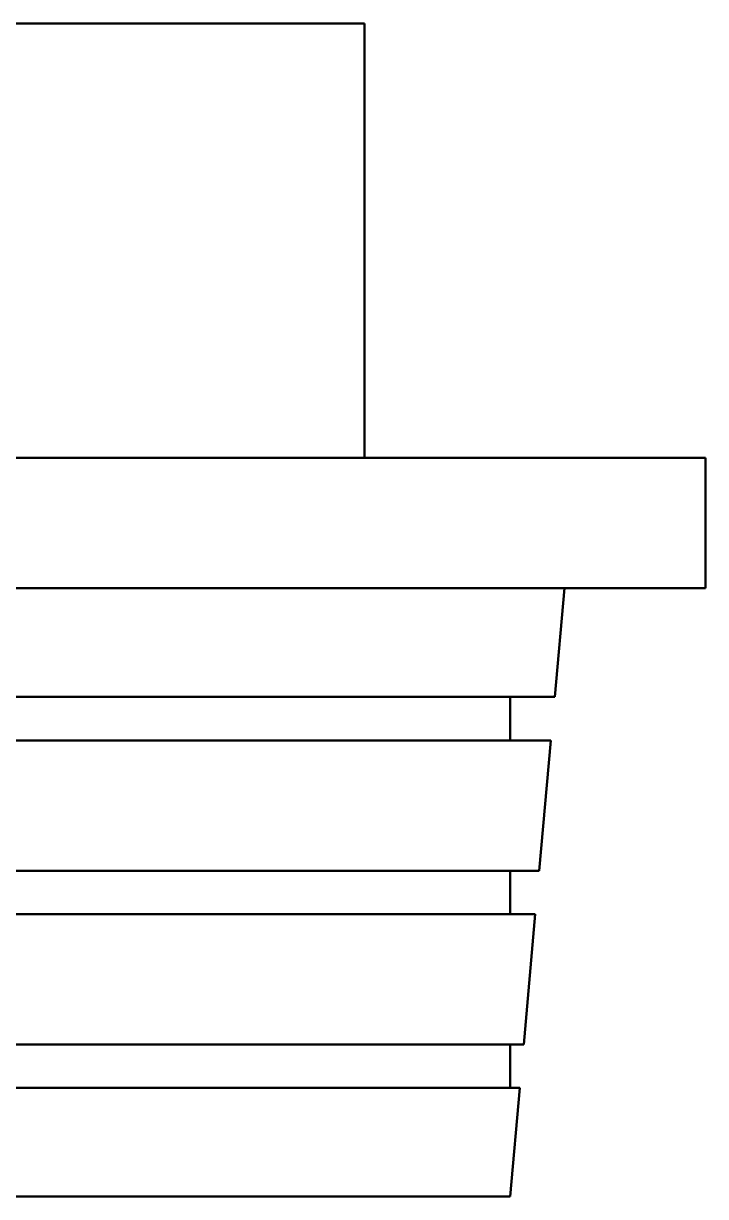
# Model space of a CAD drawing. Header units: millimetres. Extents: x 0 to 420, y 0 to 297.
# Drawn here: x 214.6 to 246, y 183.2 to 237.2 of the extents above; entities that cross this region are included whole.
import ezdxf

# ---------------------------------------------------------------- set-up
doc = ezdxf.new("R2010")
doc.units = ezdxf.units.MM
doc.linetypes.add('DASHED', pattern=[1.524, 1.27, -0.254])
doc.layers.add('OCULTA', color=8, linetype='DASHED', lineweight=25)
doc.layers.add('VISIBLE', color=7, linetype='CONTINUOUS', lineweight=50)

msp = doc.modelspace()

# ---------------------------------------------------------------- linework, layer by layer
at = {"layer": 'OCULTA'}
for p, q in [((213.999, 237.187), (215, 237.187)), ((214.182, 237.187), (215, 237.187)), ((215, 237.187), (215.818, 237.187)), ((215, 237.187), (216.001, 237.187)), ((215.818, 237.187), (216.632, 237.187)), ((216.001, 237.187), (216.997, 237.187)), ((216.632, 237.187), (217.439, 237.187)), ((216.997, 237.187), (217.985, 237.187)), ((217.439, 237.187), (218.235, 237.187)), ((217.985, 237.187), (218.96, 237.187)), ((218.235, 237.187), (219.018, 237.187)), ((219.918, 237.187), (218.96, 237.187)), ((219.018, 237.187), (219.784, 237.187)), ((219.784, 237.187), (220.529, 237.187)), ((219.918, 237.187), (220.855, 237.187)), ((220.529, 237.187), (221.25, 237.187)), ((221.767, 237.187), (220.855, 237.187)), ((221.25, 237.187), (221.945, 237.187)), ((222.65, 237.187), (221.767, 237.187)), ((221.945, 237.187), (222.61, 237.187)), ((222.61, 237.187), (223.242, 237.187)), ((222.65, 237.187), (223.5, 237.187)), ((223.242, 237.187), (223.839, 237.187)), ((224.314, 237.187), (223.5, 237.187)), ((223.839, 237.187), (224.398, 237.187)), ((225.088, 237.187), (224.314, 237.187)), ((224.398, 237.187), (224.917, 237.187)), ((224.917, 237.187), (225.393, 237.187)), ((225.088, 237.187), (225.819, 237.187)), ((225.393, 237.187), (225.825, 237.187)), ((226.503, 237.187), (225.819, 237.187)), ((225.825, 237.187), (226.211, 237.187)), ((226.211, 237.187), (226.548, 237.187)), ((226.503, 237.187), (227.138, 237.187)), ((226.548, 237.187), (226.837, 237.187)), ((226.837, 237.187), (227.074, 237.187)), ((227.074, 237.187), (227.26, 237.187)), ((227.721, 237.187), (227.138, 237.187)), ((227.26, 237.187), (227.393, 237.187)), ((227.393, 237.187), (227.473, 237.187)), ((227.473, 237.187), (227.5, 237.187)), ((228.25, 237.187), (227.721, 237.187)), ((228.25, 237.187), (228.722, 237.187)), ((229.135, 237.187), (228.722, 237.187)), ((229.488, 237.187), (229.135, 237.187)), ((229.779, 237.187), (229.488, 237.187)), ((230.006, 237.187), (229.779, 237.187)), ((230.169, 237.187), (230.006, 237.187)), ((230.267, 237.187), (230.169, 237.187)), ((230.3, 237.187), (230.267, 237.187)), ((212.973, 217.187), (215, 217.187)), ((213.999, 217.187), (215, 217.187)), ((215, 217.187), (216.001, 217.187)), ((215, 217.187), (217.027, 217.187)), ((216.001, 217.187), (216.997, 217.187)), ((216.997, 217.187), (217.985, 217.187)), ((217.027, 217.187), (219.046, 217.187)), ((217.985, 217.187), (218.96, 217.187)), ((219.918, 217.187), (218.96, 217.187)), ((219.046, 217.187), (221.048, 217.187)), ((219.918, 217.187), (220.855, 217.187)), ((221.767, 217.187), (220.855, 217.187)), ((221.048, 217.187), (223.023, 217.187)), ((222.65, 217.187), (221.767, 217.187)), ((222.65, 217.187), (223.5, 217.187)), ((223.023, 217.187), (224.965, 217.187)), ((224.314, 217.187), (223.5, 217.187)), ((225.088, 217.187), (224.314, 217.187)), ((224.965, 217.187), (226.863, 217.187)), ((225.088, 217.187), (225.819, 217.187)), ((226.503, 217.187), (225.819, 217.187)), ((226.503, 217.187), (227.138, 217.187)), ((226.863, 217.187), (228.711, 217.187)), ((227.721, 217.187), (227.138, 217.187)), ((228.25, 217.187), (227.721, 217.187)), ((228.25, 217.187), (228.722, 217.187)), ((228.711, 217.187), (230.5, 217.187)), ((229.135, 217.187), (228.722, 217.187)), ((229.488, 217.187), (229.135, 217.187)), ((229.779, 217.187), (229.488, 217.187)), ((230.006, 217.187), (229.779, 217.187)), ((230.169, 217.187), (230.006, 217.187)), ((230.267, 217.187), (230.169, 217.187)), ((230.3, 217.187), (230.267, 217.187)), ((232.223, 217.187), (230.5, 217.187)), ((233.872, 217.187), (232.223, 217.187)), ((233.872, 217.187), (235.44, 217.187)), ((236.92, 217.187), (235.44, 217.187)), ((236.92, 217.187), (238.307, 217.187)), ((239.594, 217.187), (238.307, 217.187)), ((240.776, 217.187), (239.594, 217.187)), ((241.847, 217.187), (240.776, 217.187)), ((242.803, 217.187), (241.847, 217.187)), ((243.64, 217.187), (242.803, 217.187)), ((244.355, 217.187), (243.64, 217.187)), ((244.944, 217.187), (244.355, 217.187)), ((245.404, 217.187), (244.944, 217.187)), ((245.735, 217.187), (245.404, 217.187)), ((245.934, 217.187), (245.735, 217.187)), ((246, 217.187), (245.934, 217.187)), ((212.973, 211.187), (215, 211.187)), ((213.398, 211.187), (215, 211.187)), ((215, 211.187), (216.602, 211.187)), ((215, 211.187), (217.027, 211.187)), ((216.602, 211.187), (218.198, 211.187)), ((217.027, 211.187), (219.046, 211.187)), ((218.198, 211.187), (219.78, 211.187)), ((219.046, 211.187), (221.048, 211.187)), ((219.78, 211.187), (221.341, 211.187)), ((221.048, 211.187), (223.023, 211.187)), ((222.875, 211.187), (221.341, 211.187)), ((222.875, 211.187), (224.376, 211.187)), ((223.023, 211.187), (224.965, 211.187)), ((224.376, 211.187), (225.836, 211.187)), ((224.965, 211.187), (226.863, 211.187)), ((225.836, 211.187), (227.25, 211.187)), ((226.863, 211.187), (228.711, 211.187)), ((227.25, 211.187), (228.611, 211.187)), ((229.915, 211.187), (228.611, 211.187)), ((228.711, 211.187), (230.5, 211.187)), ((229.915, 211.187), (231.154, 211.187)), ((232.223, 211.187), (230.5, 211.187)), ((232.324, 211.187), (231.154, 211.187)), ((233.872, 211.187), (232.223, 211.187)), ((232.324, 211.187), (233.42, 211.187)), ((234.437, 211.187), (233.42, 211.187)), ((233.872, 211.187), (235.44, 211.187)), ((235.371, 211.187), (234.437, 211.187)), ((236.218, 211.187), (235.371, 211.187)), ((236.92, 211.187), (235.44, 211.187)), ((236.973, 211.187), (236.218, 211.187)), ((236.92, 211.187), (238.307, 211.187)), ((237.635, 211.187), (236.973, 211.187)), ((238.2, 211.187), (237.635, 211.187)), ((238.665, 211.187), (238.2, 211.187)), ((239.594, 211.187), (238.307, 211.187)), ((239.029, 211.187), (238.665, 211.187)), ((239.29, 211.187), (239.029, 211.187)), ((239.448, 211.187), (239.29, 211.187)), ((239.5, 211.187), (239.448, 211.187)), ((240.776, 211.187), (239.594, 211.187)), ((241.847, 211.187), (240.776, 211.187)), ((242.803, 211.187), (241.847, 211.187)), ((243.64, 211.187), (242.803, 211.187)), ((244.355, 211.187), (243.64, 211.187)), ((244.944, 211.187), (244.355, 211.187)), ((245.404, 211.187), (244.944, 211.187)), ((245.735, 211.187), (245.404, 211.187)), ((245.934, 211.187), (245.735, 211.187)), ((246, 211.187), (245.934, 211.187)), ((213.427, 206.187), (215, 206.187)), ((213.561, 206.187), (215, 206.187)), ((215, 206.187), (216.439, 206.187)), ((215, 206.187), (216.573, 206.187)), ((216.439, 206.187), (217.872, 206.187)), ((216.573, 206.187), (218.14, 206.187)), ((217.872, 206.187), (219.292, 206.187)), ((218.14, 206.187), (219.693, 206.187)), ((220.694, 206.187), (219.292, 206.187)), ((221.226, 206.187), (219.693, 206.187)), ((220.694, 206.187), (222.072, 206.187)), ((221.226, 206.187), (222.732, 206.187)), ((222.072, 206.187), (223.419, 206.187)), ((222.732, 206.187), (224.205, 206.187)), ((223.419, 206.187), (224.73, 206.187)), ((224.205, 206.187), (225.639, 206.187)), ((226, 206.187), (224.73, 206.187)), ((225.639, 206.187), (227.027, 206.187)), ((226, 206.187), (227.223, 206.187)), ((228.363, 206.187), (227.027, 206.187)), ((227.223, 206.187), (228.393, 206.187)), ((229.643, 206.187), (228.363, 206.187)), ((229.506, 206.187), (228.393, 206.187)), ((229.506, 206.187), (230.556, 206.187)), ((229.643, 206.187), (230.86, 206.187)), ((231.54, 206.187), (230.556, 206.187)), ((232.008, 206.187), (230.86, 206.187)), ((232.454, 206.187), (231.54, 206.187)), ((232.008, 206.187), (233.084, 206.187)), ((233.292, 206.187), (232.454, 206.187)), ((234.083, 206.187), (233.084, 206.187)), ((234.053, 206.187), (233.292, 206.187)), ((234.053, 206.187), (234.731, 206.187)), ((234.083, 206.187), (235, 206.187)), ((235.325, 206.187), (234.731, 206.187)), ((235.831, 206.187), (235, 206.187)), ((235.832, 206.187), (235.325, 206.187)), ((236.573, 206.187), (235.831, 206.187)), ((236.25, 206.187), (235.832, 206.187)), ((236.25, 206.187), (236.577, 206.187)), ((237.223, 206.187), (236.573, 206.187)), ((236.812, 206.187), (236.577, 206.187)), ((236.953, 206.187), (236.812, 206.187)), ((237, 206.187), (236.953, 206.187)), ((237.777, 206.187), (237.223, 206.187)), ((238.234, 206.187), (237.777, 206.187)), ((238.234, 206.187), (238.591, 206.187)), ((238.848, 206.187), (238.591, 206.187)), ((239.002, 206.187), (238.848, 206.187)), ((239.054, 206.187), (239.002, 206.187)), ((213.438, 204.187), (215, 204.187)), ((213.561, 204.187), (215, 204.187)), ((215, 204.187), (216.439, 204.187)), ((215, 204.187), (216.561, 204.187)), ((216.439, 204.187), (217.872, 204.187)), ((216.561, 204.187), (218.116, 204.187)), ((217.872, 204.187), (219.292, 204.187)), ((218.116, 204.187), (219.658, 204.187)), ((220.694, 204.187), (219.292, 204.187)), ((221.179, 204.187), (219.658, 204.187)), ((220.694, 204.187), (222.072, 204.187)), ((221.179, 204.187), (222.674, 204.187)), ((222.072, 204.187), (223.419, 204.187)), ((222.674, 204.187), (224.137, 204.187)), ((223.419, 204.187), (224.73, 204.187)), ((224.137, 204.187), (225.56, 204.187)), ((226, 204.187), (224.73, 204.187)), ((225.56, 204.187), (226.937, 204.187)), ((226, 204.187), (227.223, 204.187)), ((228.264, 204.187), (226.937, 204.187)), ((227.223, 204.187), (228.393, 204.187)), ((229.534, 204.187), (228.264, 204.187)), ((229.506, 204.187), (228.393, 204.187)), ((229.506, 204.187), (230.556, 204.187)), ((229.534, 204.187), (230.742, 204.187)), ((231.54, 204.187), (230.556, 204.187)), ((231.882, 204.187), (230.742, 204.187)), ((232.454, 204.187), (231.54, 204.187)), ((231.882, 204.187), (232.95, 204.187)), ((233.292, 204.187), (232.454, 204.187)), ((233.941, 204.187), (232.95, 204.187)), ((234.053, 204.187), (233.292, 204.187)), ((233.941, 204.187), (234.851, 204.187)), ((234.053, 204.187), (234.731, 204.187)), ((235.325, 204.187), (234.731, 204.187)), ((235.676, 204.187), (234.851, 204.187)), ((235.832, 204.187), (235.325, 204.187)), ((236.413, 204.187), (235.676, 204.187)), ((236.25, 204.187), (235.832, 204.187)), ((236.25, 204.187), (236.577, 204.187)), ((237.058, 204.187), (236.413, 204.187)), ((236.812, 204.187), (236.577, 204.187)), ((236.953, 204.187), (236.812, 204.187)), ((237, 204.187), (236.953, 204.187)), ((237.608, 204.187), (237.058, 204.187)), ((238.061, 204.187), (237.608, 204.187)), ((238.061, 204.187), (238.416, 204.187)), ((238.671, 204.187), (238.416, 204.187)), ((238.824, 204.187), (238.671, 204.187)), ((238.875, 204.187), (238.824, 204.187)), ((213.474, 198.187), (215, 198.187)), ((213.561, 198.187), (215, 198.187)), ((215, 198.187), (216.439, 198.187)), ((215, 198.187), (216.526, 198.187)), ((216.439, 198.187), (217.872, 198.187)), ((218.046, 198.187), (216.526, 198.187)), ((217.872, 198.187), (219.292, 198.187)), ((218.046, 198.187), (219.553, 198.187)), ((220.694, 198.187), (219.292, 198.187)), ((219.553, 198.187), (221.041, 198.187)), ((220.694, 198.187), (222.072, 198.187)), ((222.502, 198.187), (221.041, 198.187)), ((222.072, 198.187), (223.419, 198.187)), ((222.502, 198.187), (223.932, 198.187)), ((223.419, 198.187), (224.73, 198.187)), ((225.323, 198.187), (223.932, 198.187)), ((226, 198.187), (224.73, 198.187)), ((225.323, 198.187), (226.67, 198.187)), ((226, 198.187), (227.223, 198.187)), ((226.67, 198.187), (227.967, 198.187)), ((227.223, 198.187), (228.393, 198.187)), ((229.208, 198.187), (227.967, 198.187)), ((229.506, 198.187), (228.393, 198.187)), ((230.389, 198.187), (229.208, 198.187)), ((229.506, 198.187), (230.556, 198.187)), ((230.389, 198.187), (231.503, 198.187)), ((231.54, 198.187), (230.556, 198.187)), ((232.547, 198.187), (231.503, 198.187)), ((232.454, 198.187), (231.54, 198.187)), ((233.292, 198.187), (232.454, 198.187)), ((233.516, 198.187), (232.547, 198.187)), ((234.053, 198.187), (233.292, 198.187)), ((233.516, 198.187), (234.406, 198.187)), ((234.053, 198.187), (234.731, 198.187)), ((235.212, 198.187), (234.406, 198.187)), ((235.325, 198.187), (234.731, 198.187)), ((235.932, 198.187), (235.212, 198.187)), ((235.832, 198.187), (235.325, 198.187)), ((236.25, 198.187), (235.832, 198.187)), ((236.563, 198.187), (235.932, 198.187)), ((236.25, 198.187), (236.577, 198.187)), ((237.101, 198.187), (236.563, 198.187)), ((236.812, 198.187), (236.577, 198.187)), ((236.953, 198.187), (236.812, 198.187)), ((237, 198.187), (236.953, 198.187)), ((237.544, 198.187), (237.101, 198.187)), ((237.891, 198.187), (237.544, 198.187)), ((238.14, 198.187), (237.891, 198.187)), ((238.14, 198.187), (238.289, 198.187)), ((238.339, 198.187), (238.289, 198.187)), ((213.485, 196.187), (215, 196.187)), ((213.561, 196.187), (215, 196.187)), ((215, 196.187), (216.439, 196.187)), ((215, 196.187), (216.515, 196.187)), ((216.439, 196.187), (217.872, 196.187)), ((216.515, 196.187), (218.023, 196.187)), ((217.872, 196.187), (219.292, 196.187)), ((218.023, 196.187), (219.518, 196.187)), ((220.694, 196.187), (219.292, 196.187)), ((219.518, 196.187), (220.994, 196.187)), ((220.694, 196.187), (222.072, 196.187)), ((222.445, 196.187), (220.994, 196.187)), ((222.072, 196.187), (223.419, 196.187)), ((222.445, 196.187), (223.863, 196.187)), ((223.419, 196.187), (224.73, 196.187)), ((225.244, 196.187), (223.863, 196.187)), ((226, 196.187), (224.73, 196.187)), ((226.58, 196.187), (225.244, 196.187)), ((226, 196.187), (227.223, 196.187)), ((227.867, 196.187), (226.58, 196.187)), ((227.223, 196.187), (228.393, 196.187)), ((227.867, 196.187), (229.099, 196.187)), ((229.506, 196.187), (228.393, 196.187)), ((230.271, 196.187), (229.099, 196.187)), ((229.506, 196.187), (230.556, 196.187)), ((230.271, 196.187), (231.377, 196.187)), ((231.54, 196.187), (230.556, 196.187)), ((232.413, 196.187), (231.377, 196.187)), ((232.454, 196.187), (231.54, 196.187)), ((232.413, 196.187), (233.375, 196.187)), ((233.292, 196.187), (232.454, 196.187)), ((234.053, 196.187), (233.292, 196.187)), ((234.257, 196.187), (233.375, 196.187)), ((234.053, 196.187), (234.731, 196.187)), ((235.058, 196.187), (234.257, 196.187)), ((235.325, 196.187), (234.731, 196.187)), ((235.772, 196.187), (235.058, 196.187)), ((235.832, 196.187), (235.325, 196.187)), ((236.398, 196.187), (235.772, 196.187)), ((236.25, 196.187), (235.832, 196.187)), ((236.25, 196.187), (236.577, 196.187)), ((236.932, 196.187), (236.398, 196.187)), ((236.812, 196.187), (236.577, 196.187)), ((236.953, 196.187), (236.812, 196.187)), ((237.372, 196.187), (236.932, 196.187)), ((237, 196.187), (236.953, 196.187)), ((237.716, 196.187), (237.372, 196.187)), ((237.963, 196.187), (237.716, 196.187)), ((238.111, 196.187), (237.963, 196.187)), ((238.161, 196.187), (238.111, 196.187)), ((213.52, 190.187), (215, 190.187)), ((213.561, 190.187), (215, 190.187)), ((215, 190.187), (216.439, 190.187)), ((215, 190.187), (216.48, 190.187)), ((216.439, 190.187), (217.872, 190.187)), ((216.48, 190.187), (217.953, 190.187)), ((217.872, 190.187), (219.292, 190.187)), ((217.953, 190.187), (219.414, 190.187)), ((220.694, 190.187), (219.292, 190.187)), ((219.414, 190.187), (220.856, 190.187)), ((220.694, 190.187), (222.072, 190.187)), ((220.856, 190.187), (222.273, 190.187)), ((222.072, 190.187), (223.419, 190.187)), ((222.273, 190.187), (223.658, 190.187)), ((223.419, 190.187), (224.73, 190.187)), ((223.658, 190.187), (225.007, 190.187)), ((226, 190.187), (224.73, 190.187)), ((225.007, 190.187), (226.312, 190.187)), ((226, 190.187), (227.223, 190.187)), ((227.57, 190.187), (226.312, 190.187)), ((227.223, 190.187), (228.393, 190.187)), ((227.57, 190.187), (228.773, 190.187)), ((229.506, 190.187), (228.393, 190.187)), ((229.918, 190.187), (228.773, 190.187)), ((229.506, 190.187), (230.556, 190.187)), ((229.918, 190.187), (230.998, 190.187)), ((231.54, 190.187), (230.556, 190.187)), ((232.01, 190.187), (230.998, 190.187)), ((232.454, 190.187), (231.54, 190.187)), ((232.01, 190.187), (232.95, 190.187)), ((233.292, 190.187), (232.454, 190.187)), ((233.812, 190.187), (232.95, 190.187)), ((234.053, 190.187), (233.292, 190.187)), ((234.594, 190.187), (233.812, 190.187)), ((234.053, 190.187), (234.731, 190.187)), ((235.292, 190.187), (234.594, 190.187)), ((235.325, 190.187), (234.731, 190.187)), ((235.903, 190.187), (235.292, 190.187)), ((235.832, 190.187), (235.325, 190.187)), ((236.25, 190.187), (235.832, 190.187)), ((236.424, 190.187), (235.903, 190.187)), ((236.25, 190.187), (236.577, 190.187)), ((236.854, 190.187), (236.424, 190.187)), ((236.812, 190.187), (236.577, 190.187)), ((236.953, 190.187), (236.812, 190.187)), ((237.19, 190.187), (236.854, 190.187)), ((237, 190.187), (236.953, 190.187)), ((237.431, 190.187), (237.19, 190.187)), ((237.577, 190.187), (237.431, 190.187)), ((237.625, 190.187), (237.577, 190.187)), ((213.532, 188.187), (215, 188.187)), ((213.561, 188.187), (215, 188.187)), ((215, 188.187), (216.439, 188.187)), ((215, 188.187), (216.468, 188.187)), ((216.439, 188.187), (217.872, 188.187)), ((216.468, 188.187), (217.93, 188.187)), ((217.872, 188.187), (219.292, 188.187)), ((217.93, 188.187), (219.379, 188.187)), ((220.694, 188.187), (219.292, 188.187)), ((219.379, 188.187), (220.81, 188.187)), ((220.694, 188.187), (222.072, 188.187)), ((222.215, 188.187), (220.81, 188.187)), ((222.072, 188.187), (223.419, 188.187)), ((222.215, 188.187), (223.59, 188.187)), ((223.419, 188.187), (224.73, 188.187)), ((223.59, 188.187), (224.928, 188.187)), ((226, 188.187), (224.73, 188.187)), ((224.928, 188.187), (226.223, 188.187)), ((226, 188.187), (227.223, 188.187)), ((227.471, 188.187), (226.223, 188.187)), ((227.223, 188.187), (228.393, 188.187)), ((227.471, 188.187), (228.665, 188.187)), ((229.506, 188.187), (228.393, 188.187)), ((229.8, 188.187), (228.665, 188.187)), ((229.506, 188.187), (230.556, 188.187)), ((229.8, 188.187), (230.872, 188.187)), ((231.54, 188.187), (230.556, 188.187)), ((231.876, 188.187), (230.872, 188.187)), ((232.454, 188.187), (231.54, 188.187)), ((231.876, 188.187), (232.808, 188.187)), ((233.292, 188.187), (232.454, 188.187)), ((233.664, 188.187), (232.808, 188.187)), ((234.053, 188.187), (233.292, 188.187)), ((234.439, 188.187), (233.664, 188.187)), ((234.053, 188.187), (234.731, 188.187)), ((235.132, 188.187), (234.439, 188.187)), ((235.325, 188.187), (234.731, 188.187)), ((235.738, 188.187), (235.132, 188.187)), ((235.832, 188.187), (235.325, 188.187)), ((236.255, 188.187), (235.738, 188.187)), ((236.25, 188.187), (235.832, 188.187)), ((236.25, 188.187), (236.577, 188.187)), ((236.682, 188.187), (236.255, 188.187)), ((236.812, 188.187), (236.577, 188.187)), ((237.015, 188.187), (236.682, 188.187)), ((236.953, 188.187), (236.812, 188.187)), ((237, 188.187), (236.953, 188.187)), ((237.254, 188.187), (237.015, 188.187)), ((237.398, 188.187), (237.254, 188.187)), ((237.446, 188.187), (237.398, 188.187)), ((213.561, 183.187), (215, 183.187)), ((214.182, 183.187), (215, 183.187)), ((215, 183.187), (215.818, 183.187)), ((215, 183.187), (216.439, 183.187)), ((215.818, 183.187), (216.632, 183.187)), ((216.439, 183.187), (217.872, 183.187)), ((216.632, 183.187), (217.439, 183.187)), ((217.439, 183.187), (218.235, 183.187)), ((217.872, 183.187), (219.292, 183.187)), ((218.235, 183.187), (219.018, 183.187)), ((219.018, 183.187), (219.784, 183.187)), ((220.694, 183.187), (219.292, 183.187)), ((219.784, 183.187), (220.529, 183.187)), ((220.529, 183.187), (221.25, 183.187)), ((220.694, 183.187), (222.072, 183.187)), ((221.25, 183.187), (221.945, 183.187)), ((221.945, 183.187), (222.61, 183.187)), ((222.072, 183.187), (223.419, 183.187)), ((222.61, 183.187), (223.242, 183.187)), ((223.242, 183.187), (223.839, 183.187)), ((223.419, 183.187), (224.73, 183.187)), ((223.839, 183.187), (224.398, 183.187)), ((224.398, 183.187), (224.917, 183.187)), ((226, 183.187), (224.73, 183.187)), ((224.917, 183.187), (225.393, 183.187)), ((225.393, 183.187), (225.825, 183.187)), ((225.825, 183.187), (226.211, 183.187)), ((226, 183.187), (227.223, 183.187)), ((226.211, 183.187), (226.548, 183.187)), ((226.548, 183.187), (226.837, 183.187)), ((226.837, 183.187), (227.074, 183.187)), ((227.074, 183.187), (227.26, 183.187)), ((227.223, 183.187), (228.393, 183.187)), ((227.26, 183.187), (227.393, 183.187)), ((227.393, 183.187), (227.473, 183.187)), ((227.473, 183.187), (227.5, 183.187)), ((229.506, 183.187), (228.393, 183.187)), ((229.506, 183.187), (230.556, 183.187)), ((231.54, 183.187), (230.556, 183.187)), ((232.454, 183.187), (231.54, 183.187)), ((233.292, 183.187), (232.454, 183.187)), ((234.053, 183.187), (233.292, 183.187)), ((234.053, 183.187), (234.731, 183.187)), ((235.325, 183.187), (234.731, 183.187)), ((235.832, 183.187), (235.325, 183.187)), ((236.25, 183.187), (235.832, 183.187)), ((236.25, 183.187), (236.577, 183.187)), ((236.812, 183.187), (236.577, 183.187)), ((236.953, 183.187), (236.812, 183.187)), ((237, 183.187), (236.953, 183.187))]:
    msp.add_line(p, q, dxfattribs=at)
at = {"layer": 'VISIBLE'}
for p, q in [((199.7, 237.187), (230.3, 237.187)), ((213.999, 237.187), (215, 237.187)), ((214.182, 237.187), (215, 237.187)), ((215, 237.187), (216.001, 237.187)), ((215, 237.187), (215.818, 237.187)), ((215.818, 237.187), (216.632, 237.187)), ((216.001, 237.187), (216.997, 237.187)), ((216.632, 237.187), (217.439, 237.187)), ((216.997, 237.187), (217.985, 237.187)), ((217.439, 237.187), (218.235, 237.187)), ((217.985, 237.187), (218.96, 237.187)), ((218.235, 237.187), (219.018, 237.187)), ((218.96, 237.187), (219.918, 237.187)), ((219.784, 237.187), (219.018, 237.187)), ((219.784, 237.187), (220.529, 237.187)), ((219.918, 237.187), (220.855, 237.187)), ((220.529, 237.187), (221.25, 237.187)), ((220.855, 237.187), (221.767, 237.187)), ((221.945, 237.187), (221.25, 237.187)), ((221.767, 237.187), (222.65, 237.187)), ((222.61, 237.187), (221.945, 237.187)), ((222.61, 237.187), (223.242, 237.187)), ((222.65, 237.187), (223.5, 237.187)), ((223.242, 237.187), (223.839, 237.187)), ((223.5, 237.187), (224.314, 237.187)), ((224.398, 237.187), (223.839, 237.187)), ((224.314, 237.187), (225.088, 237.187)), ((224.917, 237.187), (224.398, 237.187)), ((225.393, 237.187), (224.917, 237.187)), ((225.088, 237.187), (225.819, 237.187)), ((225.825, 237.187), (225.393, 237.187)), ((225.819, 237.187), (226.503, 237.187)), ((226.211, 237.187), (225.825, 237.187)), ((226.548, 237.187), (226.211, 237.187)), ((226.503, 237.187), (227.138, 237.187)), ((226.548, 237.187), (226.837, 237.187)), ((227.074, 237.187), (226.837, 237.187)), ((227.26, 237.187), (227.074, 237.187)), ((227.138, 237.187), (227.721, 237.187)), ((227.393, 237.187), (227.26, 237.187)), ((227.473, 237.187), (227.393, 237.187)), ((227.5, 237.187), (227.473, 237.187)), ((227.721, 237.187), (228.25, 237.187)), ((228.25, 237.187), (228.722, 237.187)), ((228.722, 237.187), (229.135, 237.187)), ((229.135, 237.187), (229.488, 237.187)), ((229.488, 237.187), (229.779, 237.187)), ((229.779, 237.187), (230.006, 237.187)), ((230.006, 237.187), (230.169, 237.187)), ((230.169, 237.187), (230.267, 237.187)), ((230.267, 237.187), (230.3, 237.187)), ((230.3, 237.187), (230.3, 237.187)), ((230.3, 237.187), (230.3, 237.187)), ((230.3, 237.187), (230.3, 217.187)), ((212.973, 217.187), (215, 217.187)), ((213.999, 217.187), (215, 217.187)), ((215, 217.187), (217.027, 217.187)), ((215, 217.187), (216.001, 217.187)), ((216.001, 217.187), (216.997, 217.187)), ((216.997, 217.187), (217.985, 217.187)), ((217.027, 217.187), (219.046, 217.187)), ((217.985, 217.187), (218.96, 217.187)), ((218.96, 217.187), (219.918, 217.187)), ((219.046, 217.187), (221.048, 217.187)), ((219.918, 217.187), (220.855, 217.187)), ((220.855, 217.187), (221.767, 217.187)), ((221.048, 217.187), (223.023, 217.187)), ((221.767, 217.187), (222.65, 217.187)), ((222.65, 217.187), (223.5, 217.187)), ((223.023, 217.187), (224.965, 217.187)), ((223.5, 217.187), (224.314, 217.187)), ((224.314, 217.187), (225.088, 217.187)), ((224.965, 217.187), (226.863, 217.187)), ((225.088, 217.187), (225.819, 217.187)), ((225.819, 217.187), (226.503, 217.187)), ((226.503, 217.187), (227.138, 217.187)), ((226.863, 217.187), (228.711, 217.187)), ((227.138, 217.187), (227.721, 217.187)), ((227.721, 217.187), (228.25, 217.187)), ((228.25, 217.187), (228.722, 217.187)), ((228.711, 217.187), (230.5, 217.187)), ((228.722, 217.187), (229.135, 217.187)), ((229.135, 217.187), (229.488, 217.187)), ((229.488, 217.187), (229.779, 217.187)), ((229.779, 217.187), (230.006, 217.187)), ((230.006, 217.187), (230.169, 217.187)), ((230.169, 217.187), (230.267, 217.187)), ((230.267, 217.187), (230.3, 217.187)), ((230.3, 217.187), (230.3, 217.187)), ((230.3, 217.187), (230.3, 217.187)), ((230.3, 217.187), (230.3, 217.187)), ((230.3, 217.187), (230.3, 217.187)), ((230.3, 217.187), (230.3, 217.187)), ((230.3, 217.187), (230.3, 217.187)), ((230.3, 217.187), (230.3, 217.187)), ((230.3, 217.187), (230.3, 217.187)), ((230.3, 217.187), (230.3, 217.187)), ((230.3, 217.187), (230.3, 217.187)), ((230.3, 217.187), (230.3, 217.187)), ((230.3, 217.187), (230.3, 217.187)), ((230.3, 217.187), (230.3, 217.187)), ((230.3, 217.187), (230.3, 217.187)), ((230.3, 217.187), (230.3, 217.187)), ((230.3, 217.187), (230.3, 217.187)), ((230.3, 217.187), (246, 217.187)), ((230.5, 217.187), (232.223, 217.187)), ((232.223, 217.187), (233.872, 217.187)), ((233.872, 217.187), (235.44, 217.187)), ((235.44, 217.187), (236.92, 217.187)), ((236.92, 217.187), (238.307, 217.187)), ((238.307, 217.187), (239.594, 217.187)), ((239.594, 217.187), (240.776, 217.187)), ((240.776, 217.187), (241.847, 217.187)), ((241.847, 217.187), (242.803, 217.187)), ((242.803, 217.187), (243.64, 217.187)), ((243.64, 217.187), (244.355, 217.187)), ((244.355, 217.187), (244.944, 217.187)), ((244.944, 217.187), (245.404, 217.187)), ((245.404, 217.187), (245.735, 217.187)), ((245.735, 217.187), (245.934, 217.187)), ((245.934, 217.187), (246, 217.187)), ((246, 217.187), (246, 217.187)), ((246, 217.187), (246, 217.187)), ((246, 217.187), (246, 211.187)), ((212.973, 211.187), (215, 211.187)), ((213.398, 211.187), (215, 211.187)), ((215, 211.187), (217.027, 211.187)), ((215, 211.187), (216.602, 211.187)), ((216.602, 211.187), (218.198, 211.187)), ((217.027, 211.187), (219.046, 211.187)), ((218.198, 211.187), (219.78, 211.187)), ((219.046, 211.187), (221.048, 211.187)), ((219.78, 211.187), (221.341, 211.187)), ((221.048, 211.187), (223.023, 211.187)), ((221.341, 211.187), (222.875, 211.187)), ((222.875, 211.187), (224.376, 211.187)), ((223.023, 211.187), (224.965, 211.187)), ((224.376, 211.187), (225.836, 211.187)), ((224.965, 211.187), (226.863, 211.187)), ((225.836, 211.187), (227.25, 211.187)), ((226.863, 211.187), (228.711, 211.187)), ((227.25, 211.187), (228.611, 211.187)), ((228.611, 211.187), (229.915, 211.187)), ((228.711, 211.187), (230.5, 211.187)), ((229.915, 211.187), (231.154, 211.187)), ((230.5, 211.187), (232.223, 211.187)), ((231.154, 211.187), (232.324, 211.187)), ((232.223, 211.187), (233.872, 211.187)), ((232.324, 211.187), (233.42, 211.187)), ((233.42, 211.187), (234.437, 211.187)), ((233.872, 211.187), (235.44, 211.187)), ((234.437, 211.187), (235.371, 211.187)), ((235.371, 211.187), (236.218, 211.187)), ((235.44, 211.187), (236.92, 211.187)), ((236.218, 211.187), (236.973, 211.187)), ((236.92, 211.187), (238.307, 211.187)), ((236.973, 211.187), (237.635, 211.187)), ((237.635, 211.187), (238.2, 211.187)), ((238.2, 211.187), (238.665, 211.187)), ((238.307, 211.187), (239.594, 211.187)), ((238.665, 211.187), (239.029, 211.187)), ((239.029, 211.187), (239.29, 211.187)), ((239.5, 211.187), (239.054, 206.187)), ((239.29, 211.187), (239.448, 211.187)), ((239.448, 211.187), (239.5, 211.187)), ((246, 211.187), (239.5, 211.187)), ((239.5, 211.187), (239.5, 211.187)), ((239.5, 211.187), (239.5, 211.187)), ((239.5, 211.187), (239.5, 211.187)), ((239.5, 211.187), (239.5, 211.187)), ((239.5, 211.187), (239.5, 211.187)), ((239.5, 211.187), (239.5, 211.187)), ((239.5, 211.187), (239.5, 211.187)), ((239.5, 211.187), (239.5, 211.187)), ((239.5, 211.187), (239.5, 211.187)), ((239.5, 211.187), (239.5, 211.187)), ((239.5, 211.187), (239.5, 211.187)), ((239.5, 211.187), (239.5, 211.187)), ((239.5, 211.187), (239.5, 211.187)), ((239.5, 211.187), (239.5, 211.187)), ((239.5, 211.187), (239.5, 211.187)), ((239.594, 211.187), (240.776, 211.187)), ((240.776, 211.187), (241.847, 211.187)), ((241.847, 211.187), (242.803, 211.187)), ((242.803, 211.187), (243.64, 211.187)), ((243.64, 211.187), (244.355, 211.187)), ((244.355, 211.187), (244.944, 211.187)), ((244.944, 211.187), (245.404, 211.187)), ((245.404, 211.187), (245.735, 211.187)), ((245.735, 211.187), (245.934, 211.187)), ((245.934, 211.187), (246, 211.187)), ((246, 211.187), (246, 211.187)), ((246, 211.187), (246, 211.187)), ((213.427, 206.187), (215, 206.187)), ((213.561, 206.187), (215, 206.187)), ((215, 206.187), (216.573, 206.187)), ((215, 206.187), (216.439, 206.187)), ((216.439, 206.187), (217.872, 206.187)), ((216.573, 206.187), (218.14, 206.187)), ((217.872, 206.187), (219.292, 206.187)), ((218.14, 206.187), (219.693, 206.187)), ((219.292, 206.187), (220.694, 206.187)), ((219.693, 206.187), (221.226, 206.187)), ((220.694, 206.187), (222.072, 206.187)), ((221.226, 206.187), (222.732, 206.187)), ((222.072, 206.187), (223.419, 206.187)), ((222.732, 206.187), (224.205, 206.187)), ((223.419, 206.187), (224.73, 206.187)), ((224.205, 206.187), (225.639, 206.187)), ((224.73, 206.187), (226, 206.187)), ((225.639, 206.187), (227.027, 206.187)), ((226, 206.187), (227.223, 206.187)), ((227.027, 206.187), (228.363, 206.187)), ((227.223, 206.187), (228.393, 206.187)), ((228.363, 206.187), (229.643, 206.187)), ((228.393, 206.187), (229.506, 206.187)), ((229.506, 206.187), (230.556, 206.187)), ((229.643, 206.187), (230.86, 206.187)), ((230.556, 206.187), (231.54, 206.187)), ((230.86, 206.187), (232.008, 206.187)), ((231.54, 206.187), (232.454, 206.187)), ((232.008, 206.187), (233.084, 206.187)), ((232.454, 206.187), (233.292, 206.187)), ((233.084, 206.187), (234.083, 206.187)), ((233.292, 206.187), (234.053, 206.187)), ((234.053, 206.187), (234.731, 206.187)), ((234.083, 206.187), (235, 206.187)), ((234.731, 206.187), (235.325, 206.187)), ((235, 206.187), (235.831, 206.187)), ((235.325, 206.187), (235.832, 206.187)), ((235.831, 206.187), (236.573, 206.187)), ((235.832, 206.187), (236.25, 206.187)), ((236.25, 206.187), (236.577, 206.187)), ((236.573, 206.187), (237.223, 206.187)), ((236.577, 206.187), (236.812, 206.187)), ((236.812, 206.187), (236.953, 206.187)), ((236.953, 206.187), (237, 206.187)), ((239.054, 206.187), (237, 206.187)), ((237, 206.187), (237, 206.187)), ((237, 206.187), (237, 206.187)), ((237, 206.187), (237, 206.187)), ((237, 206.187), (237, 206.187)), ((237, 206.187), (237, 206.187)), ((237, 206.187), (237, 206.187)), ((237, 206.187), (237, 206.187)), ((237, 206.187), (237, 206.187)), ((237, 206.187), (237, 206.187)), ((237, 206.187), (237, 206.187)), ((237, 206.187), (237, 206.187)), ((237, 206.187), (237, 206.187)), ((237, 206.187), (237, 206.187)), ((237, 206.187), (237, 206.187)), ((237, 206.187), (237, 206.187)), ((237, 206.187), (237, 206.187)), ((237, 206.187), (237, 204.187)), ((237.223, 206.187), (237.777, 206.187)), ((237.777, 206.187), (238.234, 206.187)), ((238.234, 206.187), (238.591, 206.187)), ((238.591, 206.187), (238.848, 206.187)), ((238.848, 206.187), (239.002, 206.187)), ((239.002, 206.187), (239.054, 206.187)), ((239.054, 206.187), (239.054, 206.187)), ((239.054, 206.187), (239.054, 206.187)), ((213.438, 204.187), (215, 204.187)), ((213.561, 204.187), (215, 204.187)), ((215, 204.187), (216.561, 204.187)), ((215, 204.187), (216.439, 204.187)), ((216.439, 204.187), (217.872, 204.187)), ((216.561, 204.187), (218.116, 204.187)), ((217.872, 204.187), (219.292, 204.187)), ((218.116, 204.187), (219.658, 204.187)), ((219.292, 204.187), (220.694, 204.187)), ((219.658, 204.187), (221.179, 204.187)), ((220.694, 204.187), (222.072, 204.187)), ((221.179, 204.187), (222.674, 204.187)), ((222.072, 204.187), (223.419, 204.187)), ((222.674, 204.187), (224.137, 204.187)), ((223.419, 204.187), (224.73, 204.187)), ((224.137, 204.187), (225.56, 204.187)), ((224.73, 204.187), (226, 204.187)), ((225.56, 204.187), (226.937, 204.187)), ((226, 204.187), (227.223, 204.187)), ((226.937, 204.187), (228.264, 204.187)), ((227.223, 204.187), (228.393, 204.187)), ((228.264, 204.187), (229.534, 204.187)), ((228.393, 204.187), (229.506, 204.187)), ((229.506, 204.187), (230.556, 204.187)), ((229.534, 204.187), (230.742, 204.187)), ((230.556, 204.187), (231.54, 204.187)), ((230.742, 204.187), (231.882, 204.187)), ((231.54, 204.187), (232.454, 204.187)), ((231.882, 204.187), (232.95, 204.187)), ((232.454, 204.187), (233.292, 204.187)), ((232.95, 204.187), (233.941, 204.187)), ((233.292, 204.187), (234.053, 204.187)), ((233.941, 204.187), (234.851, 204.187)), ((234.053, 204.187), (234.731, 204.187)), ((234.731, 204.187), (235.325, 204.187)), ((234.851, 204.187), (235.676, 204.187)), ((235.325, 204.187), (235.832, 204.187)), ((235.676, 204.187), (236.413, 204.187)), ((235.832, 204.187), (236.25, 204.187)), ((236.25, 204.187), (236.577, 204.187)), ((236.413, 204.187), (237.058, 204.187)), ((236.577, 204.187), (236.812, 204.187)), ((236.812, 204.187), (236.953, 204.187)), ((236.953, 204.187), (237, 204.187)), ((237, 204.187), (237, 204.187)), ((237, 204.187), (237, 204.187)), ((237, 204.187), (237, 204.187)), ((237, 204.187), (237, 204.187)), ((237, 204.187), (237, 204.187)), ((237, 204.187), (237, 204.187)), ((237, 204.187), (237, 204.187)), ((237, 204.187), (237, 204.187)), ((237, 204.187), (237, 204.187)), ((237, 204.187), (237, 204.187)), ((237, 204.187), (237, 204.187)), ((237, 204.187), (237, 204.187)), ((237, 204.187), (237, 204.187)), ((237, 204.187), (237, 204.187)), ((237, 204.187), (237, 204.187)), ((237, 204.187), (237, 204.187)), ((237, 204.187), (238.875, 204.187)), ((237.058, 204.187), (237.608, 204.187)), ((237.608, 204.187), (238.061, 204.187)), ((238.061, 204.187), (238.416, 204.187)), ((238.875, 204.187), (238.339, 198.187)), ((238.416, 204.187), (238.671, 204.187)), ((238.671, 204.187), (238.824, 204.187)), ((238.824, 204.187), (238.875, 204.187)), ((238.875, 204.187), (238.875, 204.187)), ((238.875, 204.187), (238.875, 204.187)), ((213.474, 198.187), (215, 198.187)), ((213.561, 198.187), (215, 198.187)), ((215, 198.187), (216.526, 198.187)), ((215, 198.187), (216.439, 198.187)), ((216.439, 198.187), (217.872, 198.187)), ((216.526, 198.187), (218.046, 198.187)), ((217.872, 198.187), (219.292, 198.187)), ((218.046, 198.187), (219.553, 198.187)), ((219.292, 198.187), (220.694, 198.187)), ((219.553, 198.187), (221.041, 198.187)), ((220.694, 198.187), (222.072, 198.187)), ((221.041, 198.187), (222.502, 198.187)), ((222.072, 198.187), (223.419, 198.187)), ((222.502, 198.187), (223.932, 198.187)), ((223.419, 198.187), (224.73, 198.187)), ((223.932, 198.187), (225.323, 198.187)), ((224.73, 198.187), (226, 198.187)), ((225.323, 198.187), (226.67, 198.187)), ((226, 198.187), (227.223, 198.187)), ((226.67, 198.187), (227.967, 198.187)), ((227.223, 198.187), (228.393, 198.187)), ((227.967, 198.187), (229.208, 198.187)), ((228.393, 198.187), (229.506, 198.187)), ((229.208, 198.187), (230.389, 198.187)), ((229.506, 198.187), (230.556, 198.187)), ((230.389, 198.187), (231.503, 198.187)), ((230.556, 198.187), (231.54, 198.187)), ((231.503, 198.187), (232.547, 198.187)), ((231.54, 198.187), (232.454, 198.187)), ((232.454, 198.187), (233.292, 198.187)), ((232.547, 198.187), (233.516, 198.187)), ((233.292, 198.187), (234.053, 198.187)), ((233.516, 198.187), (234.406, 198.187)), ((234.053, 198.187), (234.731, 198.187)), ((234.406, 198.187), (235.212, 198.187)), ((234.731, 198.187), (235.325, 198.187)), ((235.212, 198.187), (235.932, 198.187)), ((235.325, 198.187), (235.832, 198.187)), ((235.832, 198.187), (236.25, 198.187)), ((235.932, 198.187), (236.563, 198.187)), ((236.25, 198.187), (236.577, 198.187)), ((236.563, 198.187), (237.101, 198.187)), ((236.577, 198.187), (236.812, 198.187)), ((236.812, 198.187), (236.953, 198.187)), ((236.953, 198.187), (237, 198.187)), ((238.339, 198.187), (237, 198.187)), ((237, 198.187), (237, 198.187)), ((237, 198.187), (237, 198.187)), ((237, 198.187), (237, 198.187)), ((237, 198.187), (237, 198.187)), ((237, 198.187), (237, 198.187)), ((237, 198.187), (237, 198.187)), ((237, 198.187), (237, 198.187)), ((237, 198.187), (237, 198.187)), ((237, 198.187), (237, 198.187)), ((237, 198.187), (237, 198.187)), ((237, 198.187), (237, 198.187)), ((237, 198.187), (237, 198.187)), ((237, 198.187), (237, 198.187)), ((237, 198.187), (237, 198.187)), ((237, 198.187), (237, 198.187)), ((237, 198.187), (237, 198.187)), ((237, 198.187), (237, 196.187)), ((237.101, 198.187), (237.544, 198.187)), ((237.544, 198.187), (237.891, 198.187)), ((237.891, 198.187), (238.14, 198.187)), ((238.14, 198.187), (238.289, 198.187)), ((238.289, 198.187), (238.339, 198.187)), ((238.339, 198.187), (238.339, 198.187)), ((238.339, 198.187), (238.339, 198.187)), ((213.485, 196.187), (215, 196.187)), ((213.561, 196.187), (215, 196.187)), ((215, 196.187), (216.515, 196.187)), ((215, 196.187), (216.439, 196.187)), ((216.439, 196.187), (217.872, 196.187)), ((216.515, 196.187), (218.023, 196.187)), ((217.872, 196.187), (219.292, 196.187)), ((218.023, 196.187), (219.518, 196.187)), ((219.292, 196.187), (220.694, 196.187)), ((219.518, 196.187), (220.994, 196.187)), ((220.694, 196.187), (222.072, 196.187)), ((220.994, 196.187), (222.445, 196.187)), ((222.072, 196.187), (223.419, 196.187)), ((222.445, 196.187), (223.863, 196.187)), ((223.419, 196.187), (224.73, 196.187)), ((223.863, 196.187), (225.244, 196.187)), ((224.73, 196.187), (226, 196.187)), ((225.244, 196.187), (226.58, 196.187)), ((226, 196.187), (227.223, 196.187)), ((226.58, 196.187), (227.867, 196.187)), ((227.223, 196.187), (228.393, 196.187)), ((227.867, 196.187), (229.099, 196.187)), ((228.393, 196.187), (229.506, 196.187)), ((229.099, 196.187), (230.271, 196.187)), ((229.506, 196.187), (230.556, 196.187)), ((230.271, 196.187), (231.377, 196.187)), ((230.556, 196.187), (231.54, 196.187)), ((231.377, 196.187), (232.413, 196.187)), ((231.54, 196.187), (232.454, 196.187)), ((232.413, 196.187), (233.375, 196.187)), ((232.454, 196.187), (233.292, 196.187)), ((233.292, 196.187), (234.053, 196.187)), ((233.375, 196.187), (234.257, 196.187)), ((234.053, 196.187), (234.731, 196.187)), ((234.257, 196.187), (235.058, 196.187)), ((234.731, 196.187), (235.325, 196.187)), ((235.058, 196.187), (235.772, 196.187)), ((235.325, 196.187), (235.832, 196.187)), ((235.772, 196.187), (236.398, 196.187)), ((235.832, 196.187), (236.25, 196.187)), ((236.25, 196.187), (236.577, 196.187)), ((236.398, 196.187), (236.932, 196.187)), ((236.577, 196.187), (236.812, 196.187)), ((236.812, 196.187), (236.953, 196.187)), ((236.932, 196.187), (237.372, 196.187)), ((236.953, 196.187), (237, 196.187)), ((237, 196.187), (237, 196.187)), ((237, 196.187), (237, 196.187)), ((237, 196.187), (237, 196.187)), ((237, 196.187), (237, 196.187)), ((237, 196.187), (237, 196.187)), ((237, 196.187), (237, 196.187)), ((237, 196.187), (237, 196.187)), ((237, 196.187), (237, 196.187)), ((237, 196.187), (237, 196.187)), ((237, 196.187), (237, 196.187)), ((237, 196.187), (237, 196.187)), ((237, 196.187), (237, 196.187)), ((237, 196.187), (237, 196.187)), ((237, 196.187), (237, 196.187)), ((237, 196.187), (237, 196.187)), ((237, 196.187), (237, 196.187)), ((237, 196.187), (238.161, 196.187)), ((237.372, 196.187), (237.716, 196.187)), ((238.161, 196.187), (237.625, 190.187)), ((237.716, 196.187), (237.963, 196.187)), ((237.963, 196.187), (238.111, 196.187)), ((238.111, 196.187), (238.161, 196.187)), ((238.161, 196.187), (238.161, 196.187)), ((238.161, 196.187), (238.161, 196.187)), ((213.52, 190.187), (215, 190.187)), ((213.561, 190.187), (215, 190.187)), ((215, 190.187), (216.48, 190.187)), ((215, 190.187), (216.439, 190.187)), ((216.439, 190.187), (217.872, 190.187)), ((216.48, 190.187), (217.953, 190.187)), ((217.872, 190.187), (219.292, 190.187)), ((217.953, 190.187), (219.414, 190.187)), ((219.292, 190.187), (220.694, 190.187)), ((219.414, 190.187), (220.856, 190.187)), ((220.694, 190.187), (222.072, 190.187)), ((220.856, 190.187), (222.273, 190.187)), ((222.072, 190.187), (223.419, 190.187)), ((222.273, 190.187), (223.658, 190.187)), ((223.419, 190.187), (224.73, 190.187)), ((223.658, 190.187), (225.007, 190.187)), ((224.73, 190.187), (226, 190.187)), ((225.007, 190.187), (226.312, 190.187)), ((226, 190.187), (227.223, 190.187)), ((226.312, 190.187), (227.57, 190.187)), ((227.223, 190.187), (228.393, 190.187)), ((227.57, 190.187), (228.773, 190.187)), ((228.393, 190.187), (229.506, 190.187)), ((228.773, 190.187), (229.918, 190.187)), ((229.506, 190.187), (230.556, 190.187)), ((229.918, 190.187), (230.998, 190.187)), ((230.556, 190.187), (231.54, 190.187)), ((230.998, 190.187), (232.01, 190.187)), ((231.54, 190.187), (232.454, 190.187)), ((232.01, 190.187), (232.95, 190.187)), ((232.454, 190.187), (233.292, 190.187)), ((232.95, 190.187), (233.812, 190.187)), ((233.292, 190.187), (234.053, 190.187)), ((233.812, 190.187), (234.594, 190.187)), ((234.053, 190.187), (234.731, 190.187)), ((234.594, 190.187), (235.292, 190.187)), ((234.731, 190.187), (235.325, 190.187)), ((235.292, 190.187), (235.903, 190.187)), ((235.325, 190.187), (235.832, 190.187)), ((235.832, 190.187), (236.25, 190.187)), ((235.903, 190.187), (236.424, 190.187)), ((236.25, 190.187), (236.577, 190.187)), ((236.424, 190.187), (236.854, 190.187)), ((236.577, 190.187), (236.812, 190.187)), ((236.812, 190.187), (236.953, 190.187)), ((236.854, 190.187), (237.19, 190.187)), ((236.953, 190.187), (237, 190.187)), ((237.625, 190.187), (237, 190.187)), ((237, 190.187), (237, 190.187)), ((237, 190.187), (237, 190.187)), ((237, 190.187), (237, 190.187)), ((237, 190.187), (237, 190.187)), ((237, 190.187), (237, 190.187)), ((237, 190.187), (237, 190.187)), ((237, 190.187), (237, 190.187)), ((237, 190.187), (237, 190.187)), ((237, 190.187), (237, 190.187)), ((237, 190.187), (237, 190.187)), ((237, 190.187), (237, 190.187)), ((237, 190.187), (237, 190.187)), ((237, 190.187), (237, 190.187)), ((237, 190.187), (237, 190.187)), ((237, 190.187), (237, 190.187)), ((237, 190.187), (237, 190.187)), ((237, 190.187), (237, 188.187)), ((237.19, 190.187), (237.431, 190.187)), ((237.431, 190.187), (237.577, 190.187)), ((237.577, 190.187), (237.625, 190.187)), ((237.625, 190.187), (237.625, 190.187)), ((237.625, 190.187), (237.625, 190.187)), ((213.532, 188.187), (215, 188.187)), ((213.561, 188.187), (215, 188.187)), ((215, 188.187), (216.468, 188.187)), ((215, 188.187), (216.439, 188.187)), ((216.439, 188.187), (217.872, 188.187)), ((216.468, 188.187), (217.93, 188.187)), ((217.872, 188.187), (219.292, 188.187)), ((217.93, 188.187), (219.379, 188.187)), ((219.292, 188.187), (220.694, 188.187)), ((219.379, 188.187), (220.81, 188.187)), ((220.694, 188.187), (222.072, 188.187)), ((220.81, 188.187), (222.215, 188.187)), ((222.072, 188.187), (223.419, 188.187)), ((222.215, 188.187), (223.59, 188.187)), ((223.419, 188.187), (224.73, 188.187)), ((223.59, 188.187), (224.928, 188.187)), ((224.73, 188.187), (226, 188.187)), ((224.928, 188.187), (226.223, 188.187)), ((226, 188.187), (227.223, 188.187)), ((226.223, 188.187), (227.471, 188.187)), ((227.223, 188.187), (228.393, 188.187)), ((227.471, 188.187), (228.665, 188.187)), ((228.393, 188.187), (229.506, 188.187)), ((228.665, 188.187), (229.8, 188.187)), ((229.506, 188.187), (230.556, 188.187)), ((229.8, 188.187), (230.872, 188.187)), ((230.556, 188.187), (231.54, 188.187)), ((230.872, 188.187), (231.876, 188.187)), ((231.54, 188.187), (232.454, 188.187)), ((231.876, 188.187), (232.808, 188.187)), ((232.454, 188.187), (233.292, 188.187)), ((232.808, 188.187), (233.664, 188.187)), ((233.292, 188.187), (234.053, 188.187)), ((233.664, 188.187), (234.439, 188.187)), ((234.053, 188.187), (234.731, 188.187)), ((234.439, 188.187), (235.132, 188.187)), ((234.731, 188.187), (235.325, 188.187)), ((235.132, 188.187), (235.738, 188.187)), ((235.325, 188.187), (235.832, 188.187)), ((235.738, 188.187), (236.255, 188.187)), ((235.832, 188.187), (236.25, 188.187)), ((236.25, 188.187), (236.577, 188.187)), ((236.255, 188.187), (236.682, 188.187)), ((236.577, 188.187), (236.812, 188.187)), ((236.682, 188.187), (237.015, 188.187)), ((236.812, 188.187), (236.953, 188.187)), ((236.953, 188.187), (237, 188.187)), ((237, 188.187), (237, 188.187)), ((237, 188.187), (237, 188.187)), ((237, 188.187), (237, 188.187)), ((237, 188.187), (237, 188.187)), ((237, 188.187), (237, 188.187)), ((237, 188.187), (237, 188.187)), ((237, 188.187), (237, 188.187)), ((237, 188.187), (237, 188.187)), ((237, 188.187), (237, 188.187)), ((237, 188.187), (237, 188.187)), ((237, 188.187), (237, 188.187)), ((237, 188.187), (237, 188.187)), ((237, 188.187), (237, 188.187)), ((237, 188.187), (237, 188.187)), ((237, 188.187), (237, 188.187)), ((237, 188.187), (237, 188.187)), ((237, 188.187), (237.446, 188.187)), ((237.446, 188.187), (237, 183.187)), ((237.015, 188.187), (237.254, 188.187)), ((237.254, 188.187), (237.398, 188.187)), ((237.398, 188.187), (237.446, 188.187)), ((237.446, 188.187), (237.446, 188.187)), ((237.446, 188.187), (237.446, 188.187)), ((237, 183.187), (193, 183.187)), ((213.561, 183.187), (215, 183.187)), ((214.182, 183.187), (215, 183.187)), ((215, 183.187), (216.439, 183.187)), ((215, 183.187), (215.818, 183.187)), ((215.818, 183.187), (216.632, 183.187)), ((216.439, 183.187), (217.872, 183.187)), ((216.632, 183.187), (217.439, 183.187)), ((217.439, 183.187), (218.235, 183.187)), ((217.872, 183.187), (219.292, 183.187)), ((218.235, 183.187), (219.018, 183.187)), ((219.784, 183.187), (219.018, 183.187)), ((219.292, 183.187), (220.694, 183.187)), ((219.784, 183.187), (220.529, 183.187)), ((220.529, 183.187), (221.25, 183.187)), ((220.694, 183.187), (222.072, 183.187)), ((221.945, 183.187), (221.25, 183.187)), ((222.61, 183.187), (221.945, 183.187)), ((222.072, 183.187), (223.419, 183.187)), ((222.61, 183.187), (223.242, 183.187)), ((223.242, 183.187), (223.839, 183.187)), ((223.419, 183.187), (224.73, 183.187)), ((224.398, 183.187), (223.839, 183.187)), ((224.917, 183.187), (224.398, 183.187)), ((224.73, 183.187), (226, 183.187)), ((225.393, 183.187), (224.917, 183.187)), ((225.825, 183.187), (225.393, 183.187)), ((226.211, 183.187), (225.825, 183.187)), ((226, 183.187), (227.223, 183.187)), ((226.548, 183.187), (226.211, 183.187)), ((226.548, 183.187), (226.837, 183.187)), ((227.074, 183.187), (226.837, 183.187)), ((227.26, 183.187), (227.074, 183.187)), ((227.223, 183.187), (228.393, 183.187)), ((227.393, 183.187), (227.26, 183.187)), ((227.473, 183.187), (227.393, 183.187)), ((227.5, 183.187), (227.473, 183.187)), ((228.393, 183.187), (229.506, 183.187)), ((229.506, 183.187), (230.556, 183.187)), ((230.556, 183.187), (231.54, 183.187)), ((231.54, 183.187), (232.454, 183.187)), ((232.454, 183.187), (233.292, 183.187)), ((233.292, 183.187), (234.053, 183.187)), ((234.053, 183.187), (234.731, 183.187)), ((234.731, 183.187), (235.325, 183.187)), ((235.325, 183.187), (235.832, 183.187)), ((235.832, 183.187), (236.25, 183.187)), ((236.25, 183.187), (236.577, 183.187)), ((236.577, 183.187), (236.812, 183.187)), ((236.812, 183.187), (236.953, 183.187)), ((236.953, 183.187), (237, 183.187)), ((237, 183.187), (237, 183.187)), ((237, 183.187), (237, 183.187))]:
    msp.add_line(p, q, dxfattribs=at)

doc.saveas('drawing.dxf')
